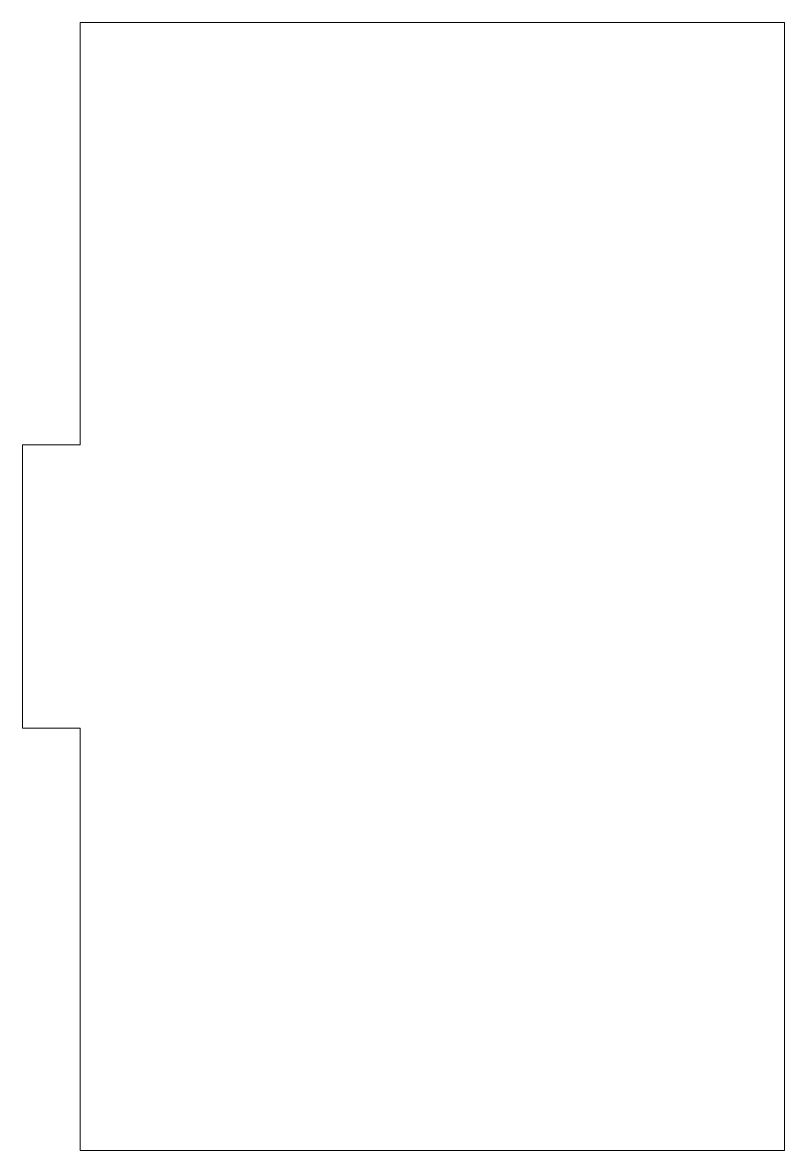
# Model space of a CAD drawing. Header units: millimetres. Extents: x -52 to 198, y -64 to 16.
# Drawn here: x 143.6 to 197.7, y -63.9 to 16.2 of the extents above.
import ezdxf

# ---------------------------------------------------------------- set-up
doc = ezdxf.new("R2010")
doc.units = ezdxf.units.MM

msp = doc.modelspace()

# ---------------------------------------------------------------- linework, layer by layer
at = {"color": 7, "linetype": 'Continuous', "lineweight": 15}
for p, q in [((147.725, 16.178), (147.725, -13.822)), ((147.725, 16.178), (197.725, 16.178)), ((197.725, 16.178), (197.725, -63.922)), ((147.725, -13.822), (143.625, -13.822)), ((143.625, -13.822), (143.625, -33.922)), ((147.725, -33.922), (143.625, -33.922)), ((147.725, -33.922), (147.725, -63.922)), ((147.725, -63.922), (197.725, -63.922))]:
    msp.add_line(p, q, dxfattribs=at)

doc.saveas('drawing.dxf')
